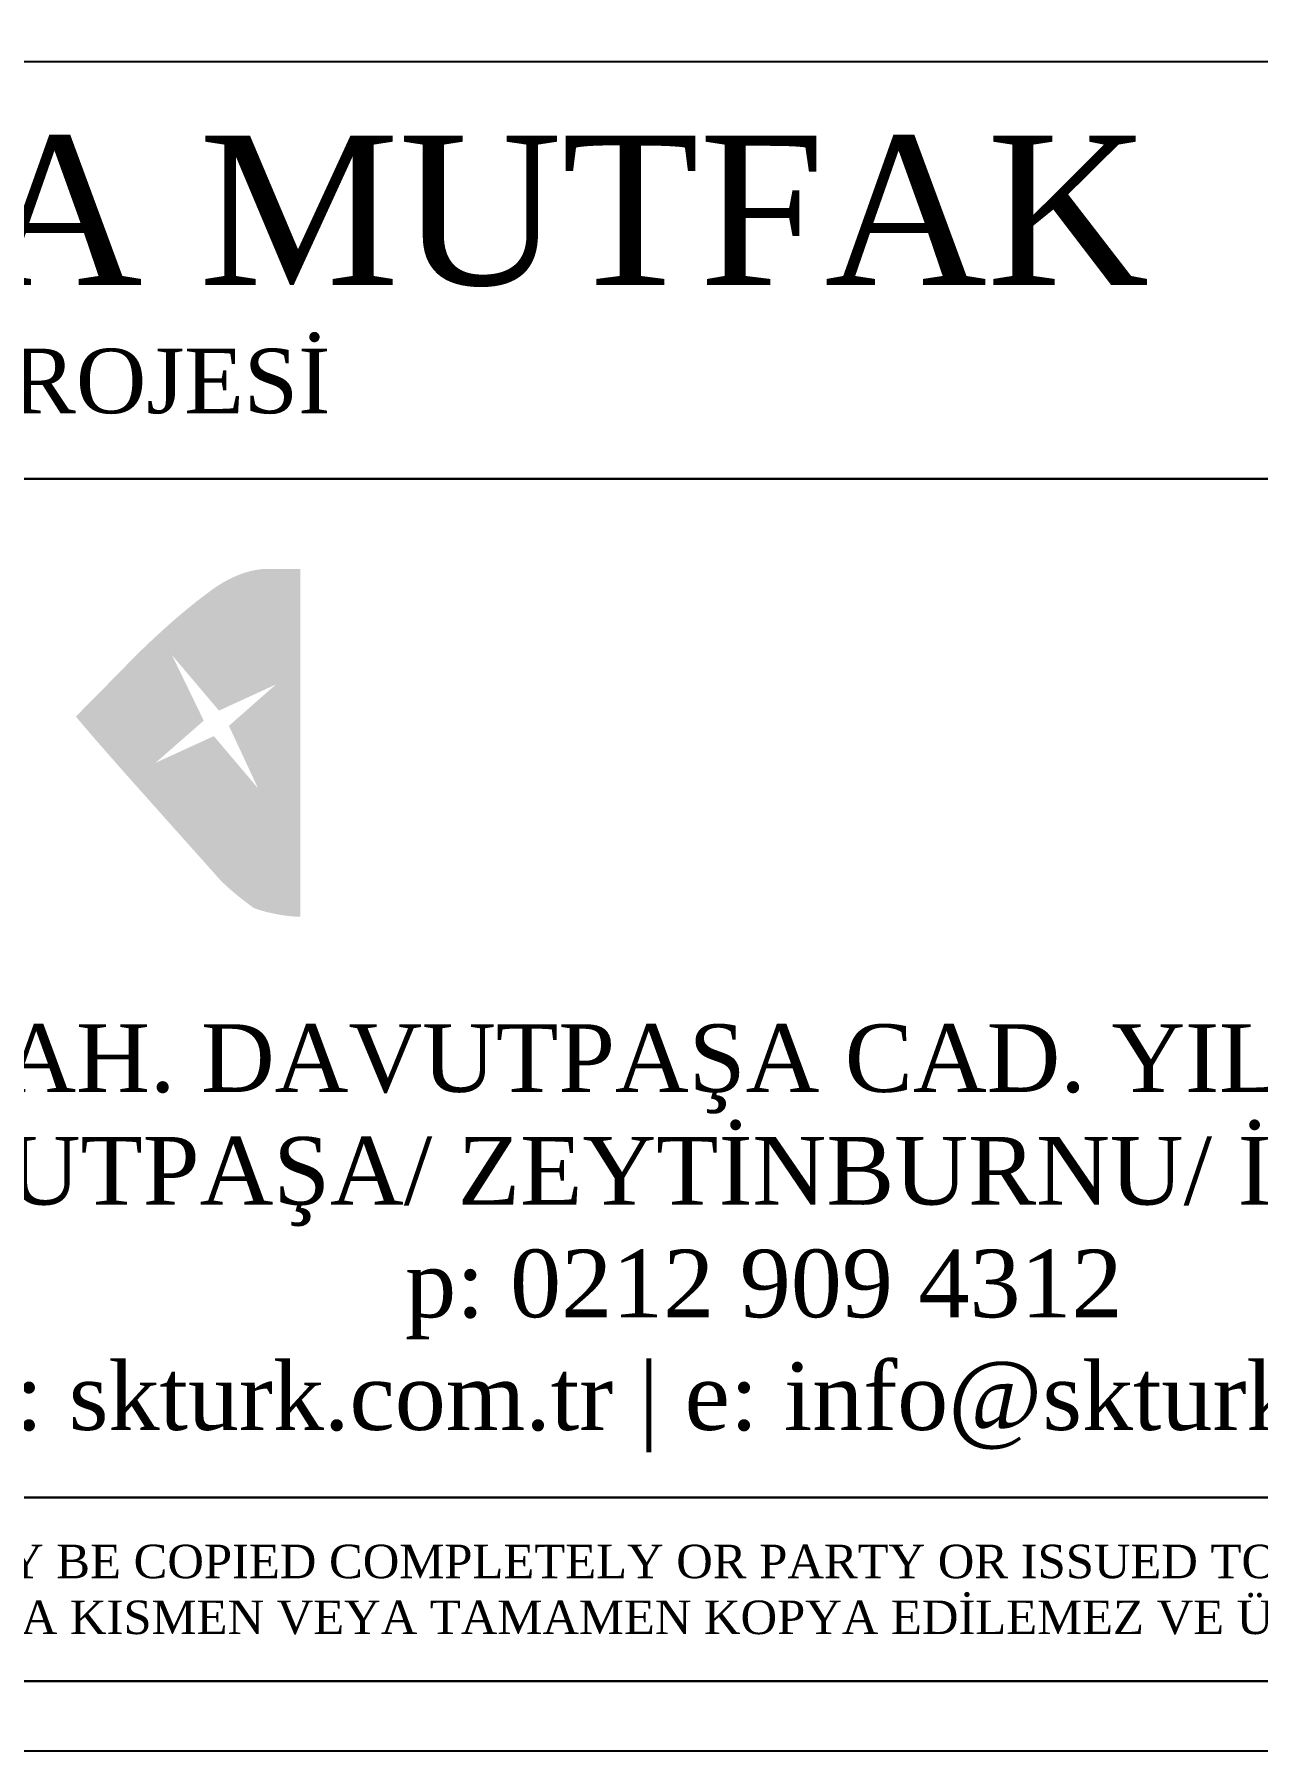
# Model space of a CAD drawing. Header units: inches. Extents: x 15478 to 17753, y 1877 to 3591.
# Drawn here: x 17298.4 to 17474.5, y 2006.3 to 2253.2 of the extents above; entities that cross this region are included whole.
import ezdxf
from ezdxf.enums import TextEntityAlignment as Align

# ---------------------------------------------------------------- set-up
doc = ezdxf.new("R2010")
doc.units = ezdxf.units.IN
doc.header["$MEASUREMENT"] = 0
doc.layers.add('Sktürk ANTET', color=7, linetype='Continuous')
doc.styles.add('CGOMEGA', font='times.ttf', dxfattribs={"height": 15})

# ---------------------------------------------------------------- blocks, each defined once
blk = doc.blocks.new('A$C7F967E95')
at = {"layer": 'Sktürk ANTET', "true_color": 0xd83225}
h = blk.add_hatch(color=22, dxfattribs=at)
h.dxf.hatch_style = 1
edge = h.paths.add_edge_path()
edge.add_spline(control_points=[(72.23, 3.25), (72.23, 3.25), (72.23, 55.12), (72.23, 55.12), (72.23, 55.12), (72.23, 55.12), (72.23, 55.12), (72.23, 55.12)], knot_values=[0.863637, 0.863637, 0.863637, 0.863637, 0.886364, 0.886364, 0.886364, 0.88639, 0.909092, 0.909092, 0.909092, 0.909092], degree=3, periodic=0)
edge.add_spline(control_points=[(72.23, 55.12), (72.23, 55.12), (66.52, 55.12), (66.52, 55.12)], knot_values=[0.909092, 0.909092, 0.909092, 0.909092, 1, 1, 1, 1], degree=3, periodic=0)
edge.add_spline(control_points=[(66.52, 55.13), (64, 54.88), (61.45, 53.82), (58.89, 51.94), (58.89, 51.94), (58.89, 51.94), (58.89, 51.94), (58.89, 51.94)], knot_values=[0.045455, 0.045455, 0.045455, 0.045455, 0.068182, 0.068182, 0.068182, 0.068208, 0.09091, 0.09091, 0.09091, 0.09091], degree=3, periodic=0)
edge.add_spline(control_points=[(58.89, 51.94), (56.32, 50.06), (53.7, 47.89), (51.03, 45.42), (51.03, 45.42), (51.03, 45.42), (51.03, 45.42), (51.03, 45.42)], knot_values=[0.09091, 0.09091, 0.09091, 0.09091, 0.113637, 0.113637, 0.113637, 0.113662, 0.136364, 0.136364, 0.136364, 0.136364], degree=3, periodic=0)
edge.add_spline(control_points=[(51.03, 45.42), (49.99, 44.48), (48.93, 43.46), (47.84, 42.38), (47.84, 42.38), (47.84, 42.38), (47.84, 42.38), (47.84, 42.38)], knot_values=[0.136364, 0.136364, 0.136364, 0.136364, 0.159091, 0.159091, 0.159091, 0.159117, 0.181819, 0.181819, 0.181819, 0.181819], degree=3, periodic=0)
edge.add_spline(control_points=[(47.84, 42.38), (46.76, 41.29), (45.68, 40.2), (44.62, 39.12), (44.62, 39.12), (44.62, 39.12), (44.62, 39.12), (44.62, 39.12)], knot_values=[0.181819, 0.181819, 0.181819, 0.181819, 0.204546, 0.204546, 0.204546, 0.204571, 0.227273, 0.227273, 0.227273, 0.227273], degree=3, periodic=0)
edge.add_spline(control_points=[(44.62, 39.12), (43.56, 38.03), (42.52, 36.98), (41.51, 35.97), (41.51, 35.97), (41.51, 35.97), (41.51, 35.97), (41.51, 35.97)], knot_values=[0.227273, 0.227273, 0.227273, 0.227273, 0.25, 0.25, 0.25, 0.250026, 0.272728, 0.272728, 0.272728, 0.272728], degree=3, periodic=0)
edge.add_spline(control_points=[(41.51, 35.97), (40.49, 34.96), (39.57, 34), (38.73, 33.12), (38.73, 33.12), (38.73, 33.12), (38.73, 33.12), (38.73, 33.12)], knot_values=[0.272728, 0.272728, 0.272728, 0.272728, 0.295455, 0.295455, 0.295455, 0.29548, 0.318182, 0.318182, 0.318182, 0.318182], degree=3, periodic=0)
edge.add_spline(control_points=[(38.73, 33.12), (39.12, 32.62), (40.04, 31.55), (41.47, 29.89), (41.47, 29.89), (41.47, 29.89), (41.47, 29.89), (41.47, 29.89)], knot_values=[0.318182, 0.318182, 0.318182, 0.318182, 0.34091, 0.34091, 0.34091, 0.340935, 0.363637, 0.363637, 0.363637, 0.363637], degree=3, periodic=0)
edge.add_spline(control_points=[(41.47, 29.89), (42.9, 28.24), (44.61, 26.3), (46.58, 24.07), (46.58, 24.07), (46.58, 24.07), (46.58, 24.07), (46.58, 24.07)], knot_values=[0.363637, 0.363637, 0.363637, 0.363637, 0.386364, 0.386364, 0.386364, 0.386389, 0.409091, 0.409091, 0.409091, 0.409091], degree=3, periodic=0)
edge.add_spline(control_points=[(46.58, 24.07), (48.56, 21.85), (50.67, 19.48), (52.92, 16.96), (52.92, 16.96), (52.92, 16.96), (52.92, 16.96), (52.92, 16.96)], knot_values=[0.409091, 0.409091, 0.409091, 0.409091, 0.431819, 0.431819, 0.431819, 0.431844, 0.454546, 0.454546, 0.454546, 0.454546], degree=3, periodic=0)
edge.add_spline(control_points=[(52.92, 16.96), (55.17, 14.44), (57.33, 12.02), (59.41, 9.7), (59.41, 9.7), (59.41, 9.7), (59.41, 9.7), (59.41, 9.7)], knot_values=[0.454546, 0.454546, 0.454546, 0.454546, 0.477273, 0.477273, 0.477273, 0.477299, 0.5, 0.5, 0.5, 0.5], degree=3, periodic=0)
edge.add_spline(control_points=[(59.41, 9.7), (59.9, 9.1), (60.47, 8.51), (61.11, 7.92), (61.11, 7.92), (61.11, 7.92), (61.11, 7.92), (61.11, 7.92)], knot_values=[0.5, 0.5, 0.5, 0.5, 0.522728, 0.522728, 0.522728, 0.522753, 0.545455, 0.545455, 0.545455, 0.545455], degree=3, periodic=0)
edge.add_spline(control_points=[(61.11, 7.92), (61.75, 7.33), (62.37, 6.79), (62.96, 6.32), (62.96, 6.32), (62.96, 6.32), (62.96, 6.32), (62.96, 6.32)], knot_values=[0.545455, 0.545455, 0.545455, 0.545455, 0.568182, 0.568182, 0.568182, 0.568208, 0.59091, 0.59091, 0.59091, 0.59091], degree=3, periodic=0)
edge.add_spline(control_points=[(62.96, 6.32), (63.56, 5.85), (64.07, 5.45), (64.52, 5.1), (64.52, 5.1), (64.52, 5.1), (64.52, 5.1), (64.52, 5.1)], knot_values=[0.59091, 0.59091, 0.59091, 0.59091, 0.613637, 0.613637, 0.613637, 0.613662, 0.636364, 0.636364, 0.636364, 0.636364], degree=3, periodic=0)
edge.add_spline(control_points=[(64.52, 5.1), (64.96, 4.76), (65.26, 4.56), (65.41, 4.51), (65.41, 4.51), (65.41, 4.51), (65.41, 4.51), (65.41, 4.51)], knot_values=[0.636364, 0.636364, 0.636364, 0.636364, 0.659091, 0.659091, 0.659091, 0.659117, 0.681819, 0.681819, 0.681819, 0.681819], degree=3, periodic=0)
edge.add_spline(control_points=[(65.41, 4.51), (66.05, 4.26), (66.93, 4.01), (68.04, 3.77), (68.04, 3.77), (68.04, 3.77), (68.04, 3.77), (68.04, 3.77)], knot_values=[0.681819, 0.681819, 0.681819, 0.681819, 0.704546, 0.704546, 0.704546, 0.704571, 0.727273, 0.727273, 0.727273, 0.727273], degree=3, periodic=0)
edge.add_spline(control_points=[(68.04, 3.77), (69.15, 3.52), (70.4, 3.35), (71.78, 3.25)], knot_values=[0.727273, 0.727273, 0.727273, 0.727273, 0.772727, 0.772727, 0.772727, 0.772727], degree=3, periodic=0)
edge.add_spline(control_points=[(71.78, 3.25), (71.78, 3.25), (71.78, 3.25), (71.78, 3.25), (71.78, 3.25), (71.78, 3.25), (72.23, 3.25), (72.23, 3.25), (72.23, 3.25), (72.23, 3.25), (72.23, 3.25), (72.23, 3.25)], knot_values=[0.818181, 0.818181, 0.818181, 0.818181, 0.840909, 0.840909, 0.840909, 0.840935, 0.84096, 0.840986, 0.841011, 0.841036, 0.863637, 0.863637, 0.863637, 0.863637], degree=3, periodic=0)
edge = h.paths.add_edge_path(flags=16)
edge.add_spline(control_points=[(68.57, 37.92), (68.57, 37.92), (68.57, 37.92), (68.57, 37.92), (68.57, 37.92), (68.57, 37.92), (61.55, 31.74), (61.55, 31.74), (61.55, 31.74), (61.55, 31.74), (65.9, 22.42), (65.9, 22.42)], knot_values=[0.222222, 0.222222, 0.222222, 0.222222, 0.277778, 0.277778, 0.277778, 0.277803, 0.333333, 0.333333, 0.333333, 0.333359, 0.444444, 0.444444, 0.444444, 0.444444], degree=3, periodic=0)
edge.add_spline(control_points=[(65.9, 22.42), (65.9, 22.42), (65.9, 22.42), (65.9, 22.42), (65.9, 22.42), (65.9, 22.42), (59.3, 30.21), (59.3, 30.21), (59.3, 30.21), (59.3, 30.21), (50.6, 26.22), (50.6, 26.22)], knot_values=[0.444444, 0.444444, 0.444444, 0.444444, 0.5, 0.5, 0.5, 0.500025, 0.555556, 0.555556, 0.555556, 0.555581, 0.666667, 0.666667, 0.666667, 0.666667], degree=3, periodic=0)
edge.add_spline(control_points=[(50.6, 26.22), (50.6, 26.22), (50.6, 26.22), (50.6, 26.22), (50.6, 26.22), (50.6, 26.22), (57.8, 32.52), (57.8, 32.52), (57.8, 32.52), (57.8, 32.52), (53.05, 42.3), (53.05, 42.3), (53.05, 42.3), (60.07, 34.01), (60.07, 34.01), (60.07, 34.01), (60.07, 34.01), (68.57, 37.92), (68.57, 37.92)], knot_values=[0.666667, 0.666667, 0.666667, 0.666667, 0.722222, 0.722222, 0.722222, 0.722248, 0.777778, 0.777778, 0.777778, 0.777803, 1, 1, 1, 1.111111, 1.111111, 1.111111, 1.111137, 1.222222, 1.222222, 1.222222, 1.222222], degree=3, periodic=0)

msp = doc.modelspace()

# ---------------------------------------------------------------- linework, layer by layer
msp.add_lwpolyline([(16870.35, 2249.35), (17640.52, 2249.35), (17640.52, 2016.26), (16870.35, 2016.26)], close=True)
at = {"layer": 'Sktürk ANTET'}
for points in [[(15640.52, 2006.26), (17650.52, 2006.26), (17650.52, 3461.26), (15640.52, 3461.26)], [(15650.52, 2016.26), (17640.52, 2016.26), (17640.52, 3451.26), (15650.52, 3451.26)], [(16870.35, 2249.35), (17640.52, 2249.35), (17640.52, 2189.28), (16870.35, 2189.28)], [(17203.17, 2189.28), (17603.61, 2189.28), (17603.61, 2042.7), (17203.17, 2042.7)], [(16870.35, 2042.7), (17640.52, 2042.7), (17640.52, 2016.26), (16870.35, 2016.26)]]:
    msp.add_lwpolyline(points, close=True, dxfattribs=at)

# ---------------------------------------------------------------- block references
at = {"xscale": 0.9644599576653422, "yscale": 0.9644599576653422, "zscale": 0.9644599576653422}
msp.add_blockref('A$C7F967E95', (17267.03, 2123.12), dxfattribs=at)

# ---------------------------------------------------------------- texts
at = {"layer": 'Sktürk ANTET', "style": 'CGOMEGA'}
for s, height, p in [('DARDENIA | ANA MUTFAK', 21.4458, (17255.43, 2217.19)), ('BAR VE MUTFAK PROJESİ', 9.2932, (17255.43, 2198.72))]:
    msp.add_text(s, height=height, dxfattribs=at).set_placement(p, align=Align.CENTER)
at = {"layer": 'Sktürk ANTET', "attachment_point": 5, "style": 'CGOMEGA'}
for s, insert, char_height, width in [('MALTEPE MAH. DAVUTPAŞA CAD. YILDIZ SOK. NO: 6/ A\\PDAVUTPAŞA/ ZEYTİNBURNU/ İSTANBUL\\Pp: 0212 909 4312\\Pw: skturk.com.tr | e: info@skturk.com.tr', (17403.39, 2080), 9.7278, 457.5443), ("THIS DRAWING REMAINS THE PROPERTY OF {\\fTimes New Roman|b0|i0|c162|p18;SKTÜRK ENDÜSTRİYEL MUTFAK SAN. VE TİC. LTD. ŞTİ. }AND MAY ONLY BE COPIED COMPLETELY OR PARTY OR ISSUED TO THIRD PARTY WITH OUR PRIOR CONSENT.\\PBU RESİM {\\fTimes New Roman|b0|i0|c162|p18;SKTÜRK ENDÜSTRİYEL MUTFAK SAN. VE TİC. LTD. ŞTİ.'NİN }MALI OLUP YAZILI İZİN OLMADIKÇA KISMEN VEYA TAMAMEN KOPYA EDİLEMEZ VE ÜÇÜNCÜ ŞAHISLARA VERİLEMEZ.", (17259.98, 2028.69), 4.8223, 767.7885)]:
    msp.add_mtext(s, dxfattribs=dict(at, insert=insert, char_height=char_height, width=width))

doc.saveas('drawing.dxf')
